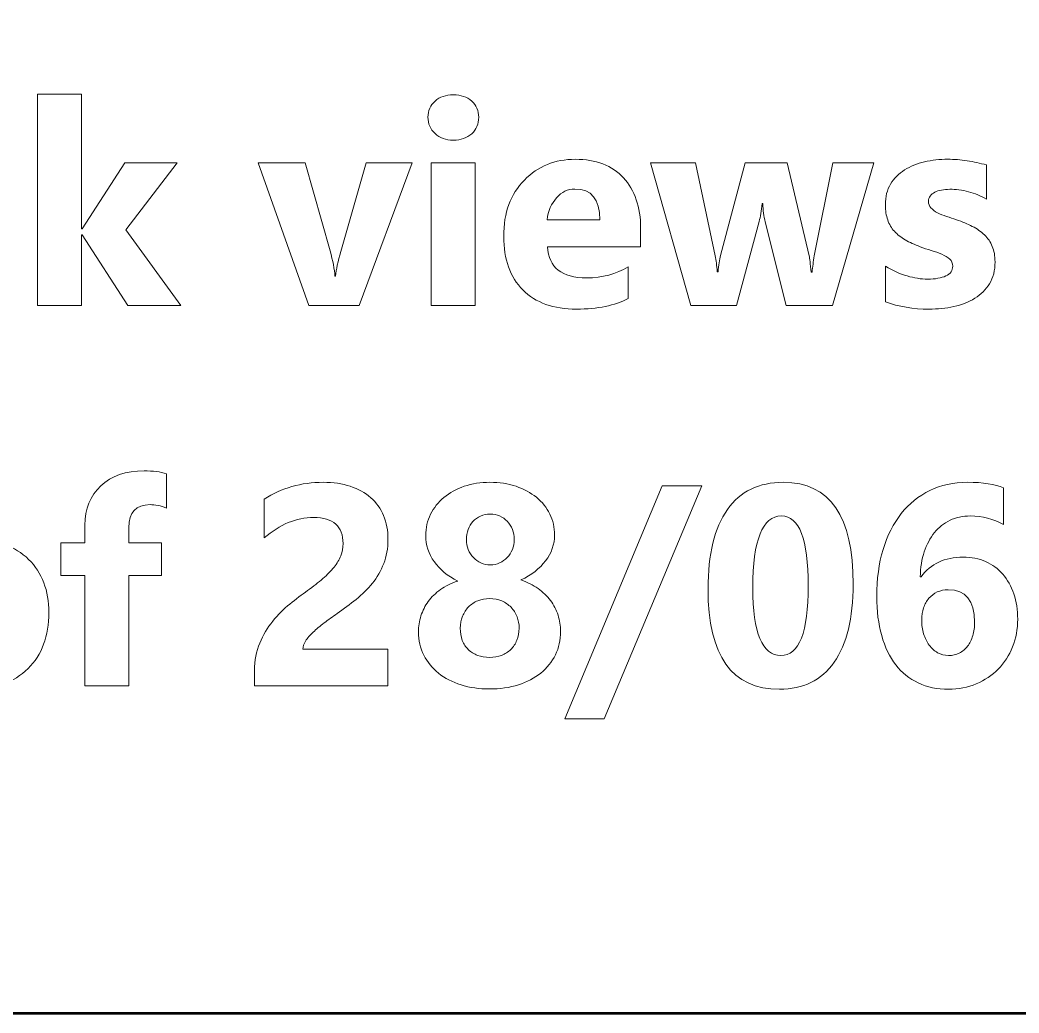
# Model space of a CAD drawing. Header units: centimetres. Extents: x -15 to 18.5, y -14.8 to 14.8.
# Drawn here: x -11.173 to -8.954, y -12.1 to -9.893 of the extents above; entities that cross this region are included whole.
import ezdxf

# ---------------------------------------------------------------- set-up
doc = ezdxf.new("R2010")
doc.units = ezdxf.units.CM
doc.header["$MEASUREMENT"] = 0
doc.layers.add('Layer 1', color=7, linetype='Continuous')

msp = doc.modelspace()

# ---------------------------------------------------------------- linework, layer by layer
at = {"layer": 'Layer 1', "color": 5, "lineweight": 53}
msp.add_open_spline([(-13.5, -4.9), (-13.5, -4.9), (4.5, -4.9), (4.5, -4.9), (4.5, -4.9), (4.5, -4.9), (4.5, -12.1), (4.5, -12.1), (4.5, -12.1), (4.5, -12.1), (-13.5, -12.1), (-13.5, -12.1), (-13.5, -12.1), (-13.5, -12.1), (-13.5, -4.9), (-13.5, -4.9)], degree=3, knots=[0, 0, 0, 0, 0.2, 0.2, 0.2, 0.2, 0.4, 0.4, 0.4, 0.4, 0.6, 0.6, 0.6, 0.6, 1, 1, 1, 1], dxfattribs=at)
at = {"layer": 'Layer 1', "color": 202, "lineweight": 9}
for points, knots in [([(-10.81623, -10.52822), (-10.81623, -10.52822), (-10.93381, -10.52822), (-10.93381, -10.52822), (-10.93381, -10.52822), (-10.93381, -10.52822), (-11.0352, -10.37074), (-11.0352, -10.37074), (-11.0352, -10.37074), (-11.0352, -10.37074), (-11.03647, -10.37074), (-11.03647, -10.37074), (-11.03647, -10.37074), (-11.03647, -10.37074), (-11.03647, -10.52822), (-11.03647, -10.52822), (-11.03647, -10.52822), (-11.03647, -10.52822), (-11.13436, -10.52822), (-11.13436, -10.52822), (-11.13436, -10.52822), (-11.13436, -10.52822), (-11.13436, -10.05821), (-11.13436, -10.05821), (-11.13436, -10.05821), (-11.13436, -10.05821), (-11.03647, -10.05821), (-11.03647, -10.05821), (-11.03647, -10.05821), (-11.03647, -10.05821), (-11.03647, -10.3574), (-11.03647, -10.3574), (-11.03647, -10.3574), (-11.03647, -10.3574), (-11.0352, -10.3574), (-11.0352, -10.3574), (-11.0352, -10.3574), (-11.0352, -10.3574), (-10.94058, -10.21072), (-10.94058, -10.21072), (-10.94058, -10.21072), (-10.94058, -10.21072), (-10.82438, -10.21072), (-10.82438, -10.21072), (-10.82438, -10.21072), (-10.82438, -10.21072), (-10.93815, -10.35984), (-10.93815, -10.35984), (-10.93815, -10.35984), (-10.93815, -10.35984), (-10.81623, -10.52822), (-10.81623, -10.52822)], [0, 0, 0, 0, 0.0714286, 0.0714286, 0.0714286, 0.0714286, 0.1428571, 0.1428571, 0.1428571, 0.1428571, 0.2142857, 0.2142857, 0.2142857, 0.2142857, 0.2857143, 0.2857143, 0.2857143, 0.2857143, 0.3571429, 0.3571429, 0.3571429, 0.3571429, 0.4285714, 0.4285714, 0.4285714, 0.4285714, 0.5, 0.5, 0.5, 0.5, 0.5714286, 0.5714286, 0.5714286, 0.5714286, 0.6428571, 0.6428571, 0.6428571, 0.6428571, 0.7142857, 0.7142857, 0.7142857, 0.7142857, 0.7857143, 0.7857143, 0.7857143, 0.7857143, 0.8571429, 0.8571429, 0.8571429, 0.8571429, 1, 1, 1, 1]), ([(-10.21054, -10.16045), (-10.22705, -10.16045), (-10.2406, -10.15558), (-10.25108, -10.14574), (-10.25108, -10.14574), (-10.26166, -10.1359), (-10.26695, -10.12394), (-10.26695, -10.10965), (-10.26695, -10.10965), (-10.26695, -10.09494), (-10.26166, -10.08298), (-10.25108, -10.07367), (-10.25108, -10.07367), (-10.2406, -10.06435), (-10.22705, -10.0597), (-10.21054, -10.0597), (-10.21054, -10.0597), (-10.19372, -10.0597), (-10.18017, -10.06435), (-10.16969, -10.07367), (-10.16969, -10.07367), (-10.15932, -10.08298), (-10.15403, -10.09494), (-10.15403, -10.10965), (-10.15403, -10.10965), (-10.15403, -10.12447), (-10.15932, -10.13674), (-10.16969, -10.14627), (-10.16969, -10.14627), (-10.18017, -10.15569), (-10.19372, -10.16045), (-10.21054, -10.16045)], [0, 0, 0, 0, 0.1111111, 0.1111111, 0.1111111, 0.1111111, 0.2222222, 0.2222222, 0.2222222, 0.2222222, 0.3333333, 0.3333333, 0.3333333, 0.3333333, 0.4444444, 0.4444444, 0.4444444, 0.4444444, 0.5555556, 0.5555556, 0.5555556, 0.5555556, 0.6666667, 0.6666667, 0.6666667, 0.6666667, 0.7777778, 0.7777778, 0.7777778, 0.7777778, 1, 1, 1, 1]), ([(-10.30198, -10.21072), (-10.30198, -10.21072), (-10.42009, -10.52822), (-10.42009, -10.52822), (-10.42009, -10.52822), (-10.42009, -10.52822), (-10.53175, -10.52822), (-10.53175, -10.52822), (-10.53175, -10.52822), (-10.53175, -10.52822), (-10.64425, -10.21072), (-10.64425, -10.21072), (-10.64425, -10.21072), (-10.64425, -10.21072), (-10.53947, -10.21072), (-10.53947, -10.21072), (-10.53947, -10.21072), (-10.53947, -10.21072), (-10.48434, -10.40641), (-10.48434, -10.40641), (-10.48434, -10.40641), (-10.47809, -10.42852), (-10.47449, -10.44726), (-10.47343, -10.46281), (-10.47343, -10.46281), (-10.47343, -10.46281), (-10.47216, -10.46281), (-10.47216, -10.46281), (-10.47216, -10.46281), (-10.47079, -10.4481), (-10.46687, -10.4299), (-10.46073, -10.4082), (-10.46073, -10.4082), (-10.46073, -10.4082), (-10.40433, -10.21072), (-10.40433, -10.21072), (-10.40433, -10.21072), (-10.40433, -10.21072), (-10.30198, -10.21072), (-10.30198, -10.21072)], [0, 0, 0, 0, 0.0909091, 0.0909091, 0.0909091, 0.0909091, 0.1818182, 0.1818182, 0.1818182, 0.1818182, 0.2727273, 0.2727273, 0.2727273, 0.2727273, 0.3636364, 0.3636364, 0.3636364, 0.3636364, 0.4545455, 0.4545455, 0.4545455, 0.4545455, 0.5454545, 0.5454545, 0.5454545, 0.5454545, 0.6363636, 0.6363636, 0.6363636, 0.6363636, 0.7272727, 0.7272727, 0.7272727, 0.7272727, 0.8181818, 0.8181818, 0.8181818, 0.8181818, 1, 1, 1, 1]), ([(-10.16218, -10.52822), (-10.16218, -10.52822), (-10.26007, -10.52822), (-10.26007, -10.52822), (-10.26007, -10.52822), (-10.26007, -10.52822), (-10.26007, -10.21072), (-10.26007, -10.21072), (-10.26007, -10.21072), (-10.26007, -10.21072), (-10.16218, -10.21072), (-10.16218, -10.21072), (-10.16218, -10.21072), (-10.16218, -10.21072), (-10.16218, -10.52822), (-10.16218, -10.52822)], [0, 0, 0, 0, 0.2, 0.2, 0.2, 0.2, 0.4, 0.4, 0.4, 0.4, 0.6, 0.6, 0.6, 0.6, 1, 1, 1, 1]), ([(-9.7944, -10.39741), (-9.7944, -10.39741), (-10.00152, -10.39741), (-10.00152, -10.39741), (-10.00152, -10.39741), (-9.99824, -10.44345), (-9.96913, -10.46652), (-9.91442, -10.46652), (-9.91442, -10.46652), (-9.87949, -10.46652), (-9.8488, -10.45826), (-9.82234, -10.44175), (-9.82234, -10.44175), (-9.82234, -10.44175), (-9.82234, -10.51245), (-9.82234, -10.51245), (-9.82234, -10.51245), (-9.85166, -10.52811), (-9.88976, -10.53595), (-9.93675, -10.53595), (-9.93675, -10.53595), (-9.98797, -10.53595), (-10.02777, -10.52176), (-10.05613, -10.49329), (-10.05613, -10.49329), (-10.08439, -10.46493), (-10.09857, -10.42524), (-10.09857, -10.37444), (-10.09857, -10.37444), (-10.09857, -10.32174), (-10.08333, -10.27993), (-10.05264, -10.24914), (-10.05264, -10.24914), (-10.02205, -10.21834), (-9.98448, -10.20299), (-9.93982, -10.20299), (-9.93982, -10.20299), (-9.89357, -10.20299), (-9.85769, -10.21675), (-9.8324, -10.24416), (-9.8324, -10.24416), (-9.8071, -10.27168), (-9.7944, -10.30904), (-9.7944, -10.35613), (-9.7944, -10.35613), (-9.7944, -10.35613), (-9.7944, -10.39741), (-9.7944, -10.39741)], [0, 0, 0, 0, 0.0769231, 0.0769231, 0.0769231, 0.0769231, 0.1538462, 0.1538462, 0.1538462, 0.1538462, 0.2307692, 0.2307692, 0.2307692, 0.2307692, 0.3076923, 0.3076923, 0.3076923, 0.3076923, 0.3846154, 0.3846154, 0.3846154, 0.3846154, 0.4615385, 0.4615385, 0.4615385, 0.4615385, 0.5384615, 0.5384615, 0.5384615, 0.5384615, 0.6153846, 0.6153846, 0.6153846, 0.6153846, 0.6923077, 0.6923077, 0.6923077, 0.6923077, 0.7692308, 0.7692308, 0.7692308, 0.7692308, 0.8461538, 0.8461538, 0.8461538, 0.8461538, 1, 1, 1, 1]), ([(-9.27634, -10.21072), (-9.27634, -10.21072), (-9.36778, -10.52822), (-9.36778, -10.52822), (-9.36778, -10.52822), (-9.36778, -10.52822), (-9.47076, -10.52822), (-9.47076, -10.52822), (-9.47076, -10.52822), (-9.47076, -10.52822), (-9.51754, -10.34216), (-9.51754, -10.34216), (-9.51754, -10.34216), (-9.52061, -10.32978), (-9.52241, -10.31624), (-9.52283, -10.30152), (-9.52283, -10.30152), (-9.52283, -10.30152), (-9.52463, -10.30152), (-9.52463, -10.30152), (-9.52463, -10.30152), (-9.52611, -10.31772), (-9.52812, -10.33084), (-9.53087, -10.34089), (-9.53087, -10.34089), (-9.53087, -10.34089), (-9.58114, -10.52822), (-9.58114, -10.52822), (-9.58114, -10.52822), (-9.58114, -10.52822), (-9.68274, -10.52822), (-9.68274, -10.52822), (-9.68274, -10.52822), (-9.68274, -10.52822), (-9.77239, -10.21072), (-9.77239, -10.21072), (-9.77239, -10.21072), (-9.77239, -10.21072), (-9.67258, -10.21072), (-9.67258, -10.21072), (-9.67258, -10.21072), (-9.67258, -10.21072), (-9.62888, -10.41784), (-9.62888, -10.41784), (-9.62888, -10.41784), (-9.62676, -10.42757), (-9.62517, -10.43932), (-9.62422, -10.45318), (-9.62422, -10.45318), (-9.62422, -10.45318), (-9.62231, -10.45318), (-9.62231, -10.45318), (-9.62231, -10.45318), (-9.62126, -10.43868), (-9.61946, -10.42651), (-9.6167, -10.41657), (-9.6167, -10.41657), (-9.6167, -10.41657), (-9.5622, -10.21072), (-9.5622, -10.21072), (-9.5622, -10.21072), (-9.5622, -10.21072), (-9.46886, -10.21072), (-9.46886, -10.21072), (-9.46886, -10.21072), (-9.46886, -10.21072), (-9.41985, -10.41784), (-9.41985, -10.41784), (-9.41985, -10.41784), (-9.41858, -10.42302), (-9.41721, -10.43498), (-9.41552, -10.45382), (-9.41552, -10.45382), (-9.41552, -10.45382), (-9.41329, -10.45382), (-9.41329, -10.45382), (-9.41329, -10.45382), (-9.41234, -10.44186), (-9.41065, -10.42979), (-9.40842, -10.41784), (-9.40842, -10.41784), (-9.40842, -10.41784), (-9.36715, -10.21072), (-9.36715, -10.21072), (-9.36715, -10.21072), (-9.36715, -10.21072), (-9.27634, -10.21072), (-9.27634, -10.21072)], [0, 0, 0, 0, 0.0434783, 0.0434783, 0.0434783, 0.0434783, 0.0869565, 0.0869565, 0.0869565, 0.0869565, 0.1304348, 0.1304348, 0.1304348, 0.1304348, 0.173913, 0.173913, 0.173913, 0.173913, 0.2173913, 0.2173913, 0.2173913, 0.2173913, 0.2608696, 0.2608696, 0.2608696, 0.2608696, 0.3043478, 0.3043478, 0.3043478, 0.3043478, 0.3478261, 0.3478261, 0.3478261, 0.3478261, 0.3913043, 0.3913043, 0.3913043, 0.3913043, 0.4347826, 0.4347826, 0.4347826, 0.4347826, 0.4782609, 0.4782609, 0.4782609, 0.4782609, 0.5217391, 0.5217391, 0.5217391, 0.5217391, 0.5652174, 0.5652174, 0.5652174, 0.5652174, 0.6086957, 0.6086957, 0.6086957, 0.6086957, 0.6521739, 0.6521739, 0.6521739, 0.6521739, 0.6956522, 0.6956522, 0.6956522, 0.6956522, 0.7391304, 0.7391304, 0.7391304, 0.7391304, 0.7826087, 0.7826087, 0.7826087, 0.7826087, 0.826087, 0.826087, 0.826087, 0.826087, 0.8695652, 0.8695652, 0.8695652, 0.8695652, 0.9130435, 0.9130435, 0.9130435, 0.9130435, 1, 1, 1, 1]), ([(-9.25062, -10.51986), (-9.25062, -10.51986), (-9.25062, -10.44048), (-9.25062, -10.44048), (-9.25062, -10.44048), (-9.23443, -10.45022), (-9.21834, -10.45742), (-9.20236, -10.46218), (-9.20236, -10.46218), (-9.18638, -10.46694), (-9.17125, -10.46927), (-9.15696, -10.46927), (-9.15696, -10.46927), (-9.1396, -10.46927), (-9.12585, -10.46694), (-9.1159, -10.46218), (-9.1159, -10.46218), (-9.10584, -10.45742), (-9.10087, -10.45022), (-9.10087, -10.44048), (-9.10087, -10.44048), (-9.10087, -10.43424), (-9.10309, -10.42905), (-9.10764, -10.42493), (-9.10764, -10.42493), (-9.11219, -10.4208), (-9.11801, -10.4172), (-9.12521, -10.41413), (-9.12521, -10.41413), (-9.1323, -10.41106), (-9.14013, -10.4082), (-9.1486, -10.40577), (-9.1486, -10.40577), (-9.15707, -10.40323), (-9.16522, -10.40048), (-9.17305, -10.39741), (-9.17305, -10.39741), (-9.18564, -10.39265), (-9.19675, -10.38746), (-9.20639, -10.38206), (-9.20639, -10.38206), (-9.21602, -10.37656), (-9.22406, -10.37021), (-9.23062, -10.36291), (-9.23062, -10.36291), (-9.23708, -10.35571), (-9.24205, -10.34735), (-9.24544, -10.33783), (-9.24544, -10.33783), (-9.24882, -10.3283), (-9.25062, -10.31708), (-9.25062, -10.30406), (-9.25062, -10.30406), (-9.25062, -10.28628), (-9.24671, -10.27094), (-9.23898, -10.25813), (-9.23898, -10.25813), (-9.23126, -10.24533), (-9.22088, -10.23485), (-9.20797, -10.2267), (-9.20797, -10.2267), (-9.19506, -10.21855), (-9.18024, -10.21252), (-9.16363, -10.20871), (-9.16363, -10.20871), (-9.14701, -10.2049), (-9.12966, -10.20299), (-9.11166, -10.20299), (-9.11166, -10.20299), (-9.09759, -10.20299), (-9.08341, -10.20405), (-9.06891, -10.20627), (-9.06891, -10.20627), (-9.05441, -10.20839), (-9.04012, -10.21157), (-9.02605, -10.21569), (-9.02605, -10.21569), (-9.02605, -10.21569), (-9.02605, -10.29136), (-9.02605, -10.29136), (-9.02605, -10.29136), (-9.03853, -10.28406), (-9.05176, -10.27866), (-9.06594, -10.27507), (-9.06594, -10.27507), (-9.08013, -10.27147), (-9.09399, -10.26967), (-9.10764, -10.26967), (-9.10764, -10.26967), (-9.1141, -10.26967), (-9.12013, -10.2702), (-9.12574, -10.27136), (-9.12574, -10.27136), (-9.13146, -10.27242), (-9.13654, -10.27411), (-9.14087, -10.27634), (-9.14087, -10.27634), (-9.14521, -10.27845), (-9.1486, -10.2812), (-9.15103, -10.2847), (-9.15103, -10.2847), (-9.15357, -10.28808), (-9.15474, -10.292), (-9.15474, -10.29634), (-9.15474, -10.29634), (-9.15474, -10.30205), (-9.15294, -10.30703), (-9.14924, -10.31116), (-9.14924, -10.31116), (-9.14543, -10.31528), (-9.14066, -10.31888), (-9.13463, -10.32184), (-9.13463, -10.32184), (-9.1286, -10.32491), (-9.12193, -10.32756), (-9.11463, -10.32989), (-9.11463, -10.32989), (-9.10733, -10.33232), (-9.10002, -10.33476), (-9.09272, -10.33719), (-9.09272, -10.33719), (-9.0797, -10.34174), (-9.06796, -10.34672), (-9.05737, -10.35211), (-9.05737, -10.35211), (-9.04689, -10.35751), (-9.03779, -10.36375), (-9.03028, -10.37106), (-9.03028, -10.37106), (-9.02276, -10.37825), (-9.01694, -10.38672), (-9.01292, -10.39646), (-9.01292, -10.39646), (-9.0089, -10.40619), (-9.00689, -10.41773), (-9.00689, -10.43117), (-9.00689, -10.43117), (-9.00689, -10.45001), (-9.01091, -10.4661), (-9.01917, -10.47943), (-9.01917, -10.47943), (-9.02732, -10.49277), (-9.03811, -10.50356), (-9.05166, -10.51192), (-9.05166, -10.51192), (-9.0652, -10.52028), (-9.08087, -10.52642), (-9.09854, -10.53023), (-9.09854, -10.53023), (-9.11622, -10.53404), (-9.13452, -10.53595), (-9.15357, -10.53595), (-9.15357, -10.53595), (-9.1885, -10.53595), (-9.22078, -10.53055), (-9.25062, -10.51986)], [0, 0, 0, 0, 0.025, 0.025, 0.025, 0.025, 0.05, 0.05, 0.05, 0.05, 0.075, 0.075, 0.075, 0.075, 0.1, 0.1, 0.1, 0.1, 0.125, 0.125, 0.125, 0.125, 0.15, 0.15, 0.15, 0.15, 0.175, 0.175, 0.175, 0.175, 0.2, 0.2, 0.2, 0.2, 0.225, 0.225, 0.225, 0.225, 0.25, 0.25, 0.25, 0.25, 0.275, 0.275, 0.275, 0.275, 0.3, 0.3, 0.3, 0.3, 0.325, 0.325, 0.325, 0.325, 0.35, 0.35, 0.35, 0.35, 0.375, 0.375, 0.375, 0.375, 0.4, 0.4, 0.4, 0.4, 0.425, 0.425, 0.425, 0.425, 0.45, 0.45, 0.45, 0.45, 0.475, 0.475, 0.475, 0.475, 0.5, 0.5, 0.5, 0.5, 0.525, 0.525, 0.525, 0.525, 0.55, 0.55, 0.55, 0.55, 0.575, 0.575, 0.575, 0.575, 0.6, 0.6, 0.6, 0.6, 0.625, 0.625, 0.625, 0.625, 0.65, 0.65, 0.65, 0.65, 0.675, 0.675, 0.675, 0.675, 0.7, 0.7, 0.7, 0.7, 0.725, 0.725, 0.725, 0.725, 0.75, 0.75, 0.75, 0.75, 0.775, 0.775, 0.775, 0.775, 0.8, 0.8, 0.8, 0.8, 0.825, 0.825, 0.825, 0.825, 0.85, 0.85, 0.85, 0.85, 0.875, 0.875, 0.875, 0.875, 0.9, 0.9, 0.9, 0.9, 0.925, 0.925, 0.925, 0.925, 0.95, 0.95, 0.95, 0.95, 1, 1, 1, 1]), ([(-9.88521, -10.33719), (-9.88521, -10.29179), (-9.90362, -10.26903), (-9.94045, -10.26903), (-9.94045, -10.26903), (-9.95612, -10.26903), (-9.96977, -10.27549), (-9.9812, -10.28851), (-9.9812, -10.28851), (-9.99274, -10.30152), (-9.99961, -10.31782), (-10.00215, -10.33719), (-10.00215, -10.33719), (-10.00215, -10.33719), (-9.88521, -10.33719), (-9.88521, -10.33719)], [0, 0, 0, 0, 0.2, 0.2, 0.2, 0.2, 0.4, 0.4, 0.4, 0.4, 0.6, 0.6, 0.6, 0.6, 1, 1, 1, 1]), ([(-10.84808, -10.97791), (-10.86067, -10.97294), (-10.87284, -10.9704), (-10.88438, -10.9704), (-10.88438, -10.9704), (-10.91581, -10.9704), (-10.93148, -10.98743), (-10.93148, -11.02162), (-10.93148, -11.02162), (-10.93148, -11.02162), (-10.93148, -11.05538), (-10.93148, -11.05538), (-10.93148, -11.05538), (-10.93148, -11.05538), (-10.85898, -11.05538), (-10.85898, -11.05538), (-10.85898, -11.05538), (-10.85898, -11.05538), (-10.85898, -11.12766), (-10.85898, -11.12766), (-10.85898, -11.12766), (-10.85898, -11.12766), (-10.93148, -11.12766), (-10.93148, -11.12766), (-10.93148, -11.12766), (-10.93148, -11.12766), (-10.93148, -11.37288), (-10.93148, -11.37288), (-10.93148, -11.37288), (-10.93148, -11.37288), (-11.02916, -11.37288), (-11.02916, -11.37288), (-11.02916, -11.37288), (-11.02916, -11.37288), (-11.02916, -11.12766), (-11.02916, -11.12766), (-11.02916, -11.12766), (-11.02916, -11.12766), (-11.0825, -11.12766), (-11.0825, -11.12766), (-11.0825, -11.12766), (-11.0825, -11.12766), (-11.0825, -11.05538), (-11.0825, -11.05538), (-11.0825, -11.05538), (-11.0825, -11.05538), (-11.02916, -11.05538), (-11.02916, -11.05538), (-11.02916, -11.05538), (-11.02916, -11.05538), (-11.02916, -11.01601), (-11.02916, -11.01601), (-11.02916, -11.01601), (-11.02916, -10.97981), (-11.01741, -10.95071), (-10.99381, -10.92859), (-10.99381, -10.92859), (-10.97032, -10.90647), (-10.93825, -10.89536), (-10.89771, -10.89536), (-10.89771, -10.89536), (-10.87792, -10.89536), (-10.86131, -10.89748), (-10.84808, -10.9016), (-10.84808, -10.9016), (-10.84808, -10.9016), (-10.84808, -10.97791), (-10.84808, -10.97791)], [0, 0, 0, 0, 0.0555556, 0.0555556, 0.0555556, 0.0555556, 0.1111111, 0.1111111, 0.1111111, 0.1111111, 0.1666667, 0.1666667, 0.1666667, 0.1666667, 0.2222222, 0.2222222, 0.2222222, 0.2222222, 0.2777778, 0.2777778, 0.2777778, 0.2777778, 0.3333333, 0.3333333, 0.3333333, 0.3333333, 0.3888889, 0.3888889, 0.3888889, 0.3888889, 0.4444444, 0.4444444, 0.4444444, 0.4444444, 0.5, 0.5, 0.5, 0.5, 0.5555556, 0.5555556, 0.5555556, 0.5555556, 0.6111111, 0.6111111, 0.6111111, 0.6111111, 0.6666667, 0.6666667, 0.6666667, 0.6666667, 0.7222222, 0.7222222, 0.7222222, 0.7222222, 0.7777778, 0.7777778, 0.7777778, 0.7777778, 0.8333333, 0.8333333, 0.8333333, 0.8333333, 0.8888889, 0.8888889, 0.8888889, 0.8888889, 1, 1, 1, 1]), ([(-10.54487, -11.2916), (-10.54487, -11.2916), (-10.35638, -11.2916), (-10.35638, -11.2916), (-10.35638, -11.2916), (-10.35638, -11.2916), (-10.35638, -11.37288), (-10.35638, -11.37288), (-10.35638, -11.37288), (-10.35638, -11.37288), (-10.65218, -11.37288), (-10.65218, -11.37288), (-10.65218, -11.37288), (-10.65218, -11.37288), (-10.65218, -11.33944), (-10.65218, -11.33944), (-10.65218, -11.33944), (-10.65218, -11.31668), (-10.64837, -11.29626), (-10.64065, -11.27816), (-10.64065, -11.27816), (-10.63303, -11.26006), (-10.6234, -11.24387), (-10.61186, -11.22948), (-10.61186, -11.22948), (-10.60032, -11.21508), (-10.58762, -11.20238), (-10.57387, -11.19138), (-10.57387, -11.19138), (-10.56011, -11.18026), (-10.54709, -11.17031), (-10.5346, -11.16142), (-10.5346, -11.16142), (-10.52158, -11.15211), (-10.51026, -11.14322), (-10.50042, -11.13475), (-10.50042, -11.13475), (-10.49057, -11.12629), (-10.48232, -11.11782), (-10.47555, -11.10946), (-10.47555, -11.10946), (-10.46888, -11.1011), (-10.4639, -11.09263), (-10.46052, -11.08406), (-10.46052, -11.08406), (-10.45724, -11.07549), (-10.45554, -11.06639), (-10.45554, -11.05665), (-10.45554, -11.05665), (-10.45554, -11.0376), (-10.46094, -11.02321), (-10.47174, -11.01347), (-10.47174, -11.01347), (-10.48243, -11.00384), (-10.49894, -10.99897), (-10.52105, -10.99897), (-10.52105, -10.99897), (-10.55926, -10.99897), (-10.59588, -11.0141), (-10.6308, -11.04448), (-10.6308, -11.04448), (-10.6308, -11.04448), (-10.6308, -10.95833), (-10.6308, -10.95833), (-10.6308, -10.95833), (-10.59207, -10.93335), (-10.54847, -10.92076), (-10.49989, -10.92076), (-10.49989, -10.92076), (-10.47735, -10.92076), (-10.45724, -10.92372), (-10.43935, -10.92965), (-10.43935, -10.92965), (-10.42147, -10.93558), (-10.40633, -10.94394), (-10.39384, -10.95494), (-10.39384, -10.95494), (-10.38146, -10.96584), (-10.37204, -10.97918), (-10.36548, -10.99474), (-10.36548, -10.99474), (-10.35902, -11.0104), (-10.35574, -11.02776), (-10.35574, -11.04702), (-10.35574, -11.04702), (-10.35574, -11.06744), (-10.35892, -11.08565), (-10.36516, -11.10152), (-10.36516, -11.10152), (-10.37151, -11.1175), (-10.37987, -11.132), (-10.39035, -11.14502), (-10.39035, -11.14502), (-10.40072, -11.15804), (-10.41279, -11.17), (-10.42644, -11.18079), (-10.42644, -11.18079), (-10.44009, -11.19169), (-10.45427, -11.20217), (-10.46888, -11.21222), (-10.46888, -11.21222), (-10.47883, -11.21932), (-10.48835, -11.2263), (-10.49756, -11.23318), (-10.49756, -11.23318), (-10.50677, -11.24016), (-10.51492, -11.24694), (-10.5219, -11.25371), (-10.5219, -11.25371), (-10.52899, -11.26038), (-10.5346, -11.26694), (-10.53873, -11.2734), (-10.53873, -11.2734), (-10.54286, -11.27975), (-10.54487, -11.28588), (-10.54487, -11.2916)], [0, 0, 0, 0, 0.0333333, 0.0333333, 0.0333333, 0.0333333, 0.0666667, 0.0666667, 0.0666667, 0.0666667, 0.1, 0.1, 0.1, 0.1, 0.1333333, 0.1333333, 0.1333333, 0.1333333, 0.1666667, 0.1666667, 0.1666667, 0.1666667, 0.2, 0.2, 0.2, 0.2, 0.2333333, 0.2333333, 0.2333333, 0.2333333, 0.2666667, 0.2666667, 0.2666667, 0.2666667, 0.3, 0.3, 0.3, 0.3, 0.3333333, 0.3333333, 0.3333333, 0.3333333, 0.3666667, 0.3666667, 0.3666667, 0.3666667, 0.4, 0.4, 0.4, 0.4, 0.4333333, 0.4333333, 0.4333333, 0.4333333, 0.4666667, 0.4666667, 0.4666667, 0.4666667, 0.5, 0.5, 0.5, 0.5, 0.5333333, 0.5333333, 0.5333333, 0.5333333, 0.5666667, 0.5666667, 0.5666667, 0.5666667, 0.6, 0.6, 0.6, 0.6, 0.6333333, 0.6333333, 0.6333333, 0.6333333, 0.6666667, 0.6666667, 0.6666667, 0.6666667, 0.7, 0.7, 0.7, 0.7, 0.7333333, 0.7333333, 0.7333333, 0.7333333, 0.7666667, 0.7666667, 0.7666667, 0.7666667, 0.8, 0.8, 0.8, 0.8, 0.8333333, 0.8333333, 0.8333333, 0.8333333, 0.8666667, 0.8666667, 0.8666667, 0.8666667, 0.9, 0.9, 0.9, 0.9, 0.9333333, 0.9333333, 0.9333333, 0.9333333, 1, 1, 1, 1]), ([(-10.2879, -11.25318), (-10.2879, -11.2408), (-10.28611, -11.22884), (-10.2824, -11.21741), (-10.2824, -11.21741), (-10.2788, -11.20587), (-10.27341, -11.19529), (-10.26621, -11.18545), (-10.26621, -11.18545), (-10.25891, -11.17561), (-10.24991, -11.16682), (-10.23901, -11.1591), (-10.23901, -11.1591), (-10.22821, -11.15137), (-10.21541, -11.14502), (-10.2007, -11.14005), (-10.2007, -11.14005), (-10.22324, -11.12883), (-10.2407, -11.11454), (-10.25309, -11.09708), (-10.25309, -11.09708), (-10.26557, -11.07962), (-10.27171, -11.06025), (-10.27171, -11.03898), (-10.27171, -11.03898), (-10.27171, -11.02204), (-10.26822, -11.00627), (-10.26102, -10.99177), (-10.26102, -10.99177), (-10.25393, -10.97738), (-10.24409, -10.96489), (-10.23139, -10.95431), (-10.23139, -10.95431), (-10.2188, -10.94373), (-10.20377, -10.93558), (-10.1863, -10.92965), (-10.1863, -10.92965), (-10.16884, -10.92372), (-10.14979, -10.92076), (-10.12915, -10.92076), (-10.12915, -10.92076), (-10.10799, -10.92076), (-10.08873, -10.92372), (-10.07116, -10.92965), (-10.07116, -10.92965), (-10.05359, -10.93558), (-10.03846, -10.94373), (-10.02576, -10.9541), (-10.02576, -10.9541), (-10.01295, -10.96457), (-10.00311, -10.97696), (-9.99612, -10.99124), (-9.99612, -10.99124), (-9.98903, -11.00543), (-9.98554, -11.02098), (-9.98554, -11.03771), (-9.98554, -11.03771), (-9.98554, -11.05877), (-9.99221, -11.07792), (-10.00544, -11.09517), (-10.00544, -11.09517), (-10.01866, -11.11253), (-10.03687, -11.12671), (-10.06026, -11.13782), (-10.06026, -11.13782), (-10.04576, -11.1428), (-10.03306, -11.14915), (-10.02216, -11.15687), (-10.02216, -11.15687), (-10.01115, -11.16471), (-10.00194, -11.17349), (-9.99453, -11.18344), (-9.99453, -11.18344), (-9.98713, -11.19339), (-9.98152, -11.20418), (-9.97781, -11.21582), (-9.97781, -11.21582), (-9.97411, -11.22746), (-9.9722, -11.23964), (-9.9722, -11.25223), (-9.9722, -11.25223), (-9.9722, -11.27128), (-9.97601, -11.28864), (-9.98374, -11.30419), (-9.98374, -11.30419), (-9.99136, -11.31975), (-10.00215, -11.33319), (-10.01612, -11.34452), (-10.01612, -11.34452), (-10.03009, -11.35573), (-10.04671, -11.36452), (-10.06597, -11.37076), (-10.06597, -11.37076), (-10.08534, -11.3769), (-10.10672, -11.37997), (-10.13, -11.37997), (-10.13, -11.37997), (-10.15297, -11.37997), (-10.17413, -11.37701), (-10.1934, -11.37087), (-10.1934, -11.37087), (-10.21276, -11.36473), (-10.22938, -11.35616), (-10.24335, -11.34494), (-10.24335, -11.34494), (-10.25732, -11.33383), (-10.26822, -11.32039), (-10.27605, -11.30483), (-10.27605, -11.30483), (-10.28399, -11.28917), (-10.2879, -11.27202), (-10.2879, -11.25318)], [0, 0, 0, 0, 0.0344828, 0.0344828, 0.0344828, 0.0344828, 0.0689655, 0.0689655, 0.0689655, 0.0689655, 0.1034483, 0.1034483, 0.1034483, 0.1034483, 0.137931, 0.137931, 0.137931, 0.137931, 0.1724138, 0.1724138, 0.1724138, 0.1724138, 0.2068966, 0.2068966, 0.2068966, 0.2068966, 0.2413793, 0.2413793, 0.2413793, 0.2413793, 0.2758621, 0.2758621, 0.2758621, 0.2758621, 0.3103448, 0.3103448, 0.3103448, 0.3103448, 0.3448276, 0.3448276, 0.3448276, 0.3448276, 0.3793103, 0.3793103, 0.3793103, 0.3793103, 0.4137931, 0.4137931, 0.4137931, 0.4137931, 0.4482759, 0.4482759, 0.4482759, 0.4482759, 0.4827586, 0.4827586, 0.4827586, 0.4827586, 0.5172414, 0.5172414, 0.5172414, 0.5172414, 0.5517241, 0.5517241, 0.5517241, 0.5517241, 0.5862069, 0.5862069, 0.5862069, 0.5862069, 0.6206897, 0.6206897, 0.6206897, 0.6206897, 0.6551724, 0.6551724, 0.6551724, 0.6551724, 0.6896552, 0.6896552, 0.6896552, 0.6896552, 0.7241379, 0.7241379, 0.7241379, 0.7241379, 0.7586207, 0.7586207, 0.7586207, 0.7586207, 0.7931034, 0.7931034, 0.7931034, 0.7931034, 0.8275862, 0.8275862, 0.8275862, 0.8275862, 0.862069, 0.862069, 0.862069, 0.862069, 0.8965517, 0.8965517, 0.8965517, 0.8965517, 0.9310345, 0.9310345, 0.9310345, 0.9310345, 1, 1, 1, 1]), ([(-9.48579, -11.38061), (-9.59162, -11.38061), (-9.64454, -11.30631), (-9.64454, -11.15772), (-9.64454, -11.15772), (-9.64454, -11.08057), (-9.63025, -11.02183), (-9.60157, -10.9814), (-9.60157, -10.9814), (-9.573, -10.94097), (-9.53141, -10.92076), (-9.47711, -10.92076), (-9.47711, -10.92076), (-9.37371, -10.92076), (-9.32207, -10.99632), (-9.32207, -11.14745), (-9.32207, -11.14745), (-9.32207, -11.2227), (-9.33614, -11.28038), (-9.3644, -11.32049), (-9.3644, -11.32049), (-9.39255, -11.3606), (-9.43309, -11.38061), (-9.48579, -11.38061)], [0, 0, 0, 0, 0.1428571, 0.1428571, 0.1428571, 0.1428571, 0.2857143, 0.2857143, 0.2857143, 0.2857143, 0.4285714, 0.4285714, 0.4285714, 0.4285714, 0.5714286, 0.5714286, 0.5714286, 0.5714286, 0.7142857, 0.7142857, 0.7142857, 0.7142857, 1, 1, 1, 1]), ([(-8.95652, -11.22503), (-8.95652, -11.24694), (-8.96033, -11.26736), (-8.96795, -11.28641), (-8.96795, -11.28641), (-8.97568, -11.30536), (-8.98626, -11.32187), (-8.99991, -11.33584), (-8.99991, -11.33584), (-9.01356, -11.34981), (-9.02976, -11.36071), (-9.04859, -11.36865), (-9.04859, -11.36865), (-9.06743, -11.37669), (-9.08796, -11.38061), (-9.1103, -11.38061), (-9.1103, -11.38061), (-9.13527, -11.38061), (-9.15771, -11.37595), (-9.17739, -11.36664), (-9.17739, -11.36664), (-9.19718, -11.35743), (-9.21391, -11.34388), (-9.22756, -11.32621), (-9.22756, -11.32621), (-9.24111, -11.30853), (-9.25158, -11.28684), (-9.25878, -11.26123), (-9.25878, -11.26123), (-9.26608, -11.23561), (-9.26968, -11.20662), (-9.26968, -11.17412), (-9.26968, -11.17412), (-9.26968, -11.13592), (-9.26502, -11.10121), (-9.2556, -11.07009), (-9.2556, -11.07009), (-9.24619, -11.03898), (-9.23274, -11.01241), (-9.21528, -10.99029), (-9.21528, -10.99029), (-9.19782, -10.96817), (-9.17665, -10.95103), (-9.15189, -10.93896), (-9.15189, -10.93896), (-9.12702, -10.9269), (-9.09918, -10.92076), (-9.06817, -10.92076), (-9.06817, -10.92076), (-9.03378, -10.92076), (-9.00721, -10.92489), (-8.98816, -10.93293), (-8.98816, -10.93293), (-8.98816, -10.93293), (-8.98816, -11.01474), (-8.98816, -11.01474), (-8.98816, -11.01474), (-9.01071, -11.00193), (-9.03526, -10.99558), (-9.06193, -10.99558), (-9.06193, -10.99558), (-9.07844, -10.99558), (-9.09347, -10.99876), (-9.10691, -11.00511), (-9.10691, -11.00511), (-9.12035, -11.01156), (-9.13189, -11.02067), (-9.14152, -11.03241), (-9.14152, -11.03241), (-9.15104, -11.04427), (-9.15866, -11.05845), (-9.16406, -11.07506), (-9.16406, -11.07506), (-9.16956, -11.09168), (-9.17253, -11.11031), (-9.17295, -11.13073), (-9.17295, -11.13073), (-9.17295, -11.13073), (-9.17104, -11.13073), (-9.17104, -11.13073), (-9.17104, -11.13073), (-9.14998, -11.10152), (-9.11887, -11.08702), (-9.0778, -11.08702), (-9.0778, -11.08702), (-9.05939, -11.08702), (-9.04267, -11.0903), (-9.02785, -11.09697), (-9.02785, -11.09697), (-9.01293, -11.10353), (-9.00023, -11.11285), (-8.98965, -11.12502), (-8.98965, -11.12502), (-8.97917, -11.13708), (-8.97102, -11.15158), (-8.9652, -11.16852), (-8.9652, -11.16852), (-8.95938, -11.18555), (-8.95652, -11.20429), (-8.95652, -11.22503)], [0, 0, 0, 0, 0.0384615, 0.0384615, 0.0384615, 0.0384615, 0.0769231, 0.0769231, 0.0769231, 0.0769231, 0.1153846, 0.1153846, 0.1153846, 0.1153846, 0.1538462, 0.1538462, 0.1538462, 0.1538462, 0.1923077, 0.1923077, 0.1923077, 0.1923077, 0.2307692, 0.2307692, 0.2307692, 0.2307692, 0.2692308, 0.2692308, 0.2692308, 0.2692308, 0.3076923, 0.3076923, 0.3076923, 0.3076923, 0.3461538, 0.3461538, 0.3461538, 0.3461538, 0.3846154, 0.3846154, 0.3846154, 0.3846154, 0.4230769, 0.4230769, 0.4230769, 0.4230769, 0.4615385, 0.4615385, 0.4615385, 0.4615385, 0.5, 0.5, 0.5, 0.5, 0.5384615, 0.5384615, 0.5384615, 0.5384615, 0.5769231, 0.5769231, 0.5769231, 0.5769231, 0.6153846, 0.6153846, 0.6153846, 0.6153846, 0.6538462, 0.6538462, 0.6538462, 0.6538462, 0.6923077, 0.6923077, 0.6923077, 0.6923077, 0.7307692, 0.7307692, 0.7307692, 0.7307692, 0.7692308, 0.7692308, 0.7692308, 0.7692308, 0.8076923, 0.8076923, 0.8076923, 0.8076923, 0.8461538, 0.8461538, 0.8461538, 0.8461538, 0.8846154, 0.8846154, 0.8846154, 0.8846154, 0.9230769, 0.9230769, 0.9230769, 0.9230769, 1, 1, 1, 1]), ([(-9.65851, -10.92827), (-9.65851, -10.92827), (-9.87516, -11.44665), (-9.87516, -11.44665), (-9.87516, -11.44665), (-9.87516, -11.44665), (-9.96268, -11.44665), (-9.96268, -11.44665), (-9.96268, -11.44665), (-9.96268, -11.44665), (-9.74678, -10.92827), (-9.74678, -10.92827), (-9.74678, -10.92827), (-9.74678, -10.92827), (-9.65851, -10.92827), (-9.65851, -10.92827)], [0, 0, 0, 0, 0.2, 0.2, 0.2, 0.2, 0.4, 0.4, 0.4, 0.4, 0.6, 0.6, 0.6, 0.6, 1, 1, 1, 1]), ([(-10.18154, -11.04797), (-10.18154, -11.0558), (-10.18017, -11.06321), (-10.17731, -11.07009), (-10.17731, -11.07009), (-10.17456, -11.07708), (-10.17075, -11.083), (-10.16598, -11.08808), (-10.16598, -11.08808), (-10.16122, -11.09316), (-10.15561, -11.09708), (-10.14916, -11.10004), (-10.14916, -11.10004), (-10.1426, -11.1029), (-10.13572, -11.10438), (-10.12852, -11.10438), (-10.12852, -11.10438), (-10.12101, -11.10438), (-10.11413, -11.1029), (-10.10767, -11.10004), (-10.10767, -11.10004), (-10.10132, -11.09708), (-10.09571, -11.09306), (-10.09084, -11.08798), (-10.09084, -11.08798), (-10.08597, -11.08279), (-10.08216, -11.07676), (-10.07931, -11.06998), (-10.07931, -11.06998), (-10.07656, -11.06311), (-10.07518, -11.0558), (-10.07518, -11.04797), (-10.07518, -11.04797), (-10.07518, -11.03982), (-10.07656, -11.03241), (-10.0792, -11.02543), (-10.0792, -11.02543), (-10.08185, -11.01855), (-10.08566, -11.01252), (-10.09053, -11.00744), (-10.09053, -11.00744), (-10.09539, -11.00236), (-10.101, -10.99844), (-10.10756, -10.99558), (-10.10756, -10.99558), (-10.11402, -10.99262), (-10.12101, -10.99124), (-10.12852, -10.99124), (-10.12852, -10.99124), (-10.13635, -10.99124), (-10.14355, -10.99273), (-10.15, -10.99569), (-10.15, -10.99569), (-10.15657, -10.99865), (-10.16217, -11.00267), (-10.16683, -11.00775), (-10.16683, -11.00775), (-10.17149, -11.01283), (-10.17509, -11.01887), (-10.17763, -11.02575), (-10.17763, -11.02575), (-10.18027, -11.03273), (-10.18154, -11.04003), (-10.18154, -11.04797)], [0, 0, 0, 0, 0.0588235, 0.0588235, 0.0588235, 0.0588235, 0.1176471, 0.1176471, 0.1176471, 0.1176471, 0.1764706, 0.1764706, 0.1764706, 0.1764706, 0.2352941, 0.2352941, 0.2352941, 0.2352941, 0.2941176, 0.2941176, 0.2941176, 0.2941176, 0.3529412, 0.3529412, 0.3529412, 0.3529412, 0.4117647, 0.4117647, 0.4117647, 0.4117647, 0.4705882, 0.4705882, 0.4705882, 0.4705882, 0.5294118, 0.5294118, 0.5294118, 0.5294118, 0.5882353, 0.5882353, 0.5882353, 0.5882353, 0.6470588, 0.6470588, 0.6470588, 0.6470588, 0.7058824, 0.7058824, 0.7058824, 0.7058824, 0.7647059, 0.7647059, 0.7647059, 0.7647059, 0.8235294, 0.8235294, 0.8235294, 0.8235294, 0.8823529, 0.8823529, 0.8823529, 0.8823529, 1, 1, 1, 1]), ([(-9.48145, -10.99558), (-9.52379, -10.99558), (-9.54495, -11.04871), (-9.54495, -11.15518), (-9.54495, -11.15518), (-9.54495, -11.25551), (-9.52421, -11.30557), (-9.48272, -11.30557), (-9.48272, -11.30557), (-9.44219, -11.30557), (-9.42187, -11.25392), (-9.42187, -11.15052), (-9.42187, -11.15052), (-9.42187, -11.04723), (-9.44176, -10.99558), (-9.48145, -10.99558)], [0, 0, 0, 0, 0.2, 0.2, 0.2, 0.2, 0.4, 0.4, 0.4, 0.4, 0.6, 0.6, 0.6, 0.6, 1, 1, 1, 1]), ([(-11.28253, -11.38061), (-11.33545, -11.38061), (-11.37704, -11.36579), (-11.40731, -11.33616), (-11.40731, -11.33616), (-11.43757, -11.30652), (-11.45271, -11.2662), (-11.45271, -11.2154), (-11.45271, -11.2154), (-11.45271, -11.16291), (-11.43705, -11.12174), (-11.40561, -11.0921), (-11.40561, -11.0921), (-11.37418, -11.06247), (-11.33164, -11.04765), (-11.27819, -11.04765), (-11.27819, -11.04765), (-11.22548, -11.04765), (-11.1841, -11.06247), (-11.15415, -11.0921), (-11.15415, -11.0921), (-11.1242, -11.12174), (-11.10917, -11.161), (-11.10917, -11.20979), (-11.10917, -11.20979), (-11.10917, -11.2625), (-11.12463, -11.30419), (-11.15553, -11.33478), (-11.15553, -11.33478), (-11.18643, -11.36537), (-11.22877, -11.38061), (-11.28253, -11.38061)], [0, 0, 0, 0, 0.1111111, 0.1111111, 0.1111111, 0.1111111, 0.2222222, 0.2222222, 0.2222222, 0.2222222, 0.3333333, 0.3333333, 0.3333333, 0.3333333, 0.4444444, 0.4444444, 0.4444444, 0.4444444, 0.5555556, 0.5555556, 0.5555556, 0.5555556, 0.6666667, 0.6666667, 0.6666667, 0.6666667, 0.7777778, 0.7777778, 0.7777778, 0.7777778, 1, 1, 1, 1]), ([(-9.0523, -11.23117), (-9.0523, -11.18344), (-9.07188, -11.15952), (-9.11093, -11.15952), (-9.11093, -11.15952), (-9.11982, -11.15952), (-9.12786, -11.16121), (-9.13517, -11.16449), (-9.13517, -11.16449), (-9.14236, -11.16777), (-9.1485, -11.17243), (-9.15369, -11.17846), (-9.15369, -11.17846), (-9.15887, -11.1845), (-9.16289, -11.19159), (-9.16565, -11.19974), (-9.16565, -11.19974), (-9.1684, -11.20789), (-9.16988, -11.21688), (-9.16988, -11.22683), (-9.16988, -11.22683), (-9.16988, -11.23784), (-9.1684, -11.248), (-9.16554, -11.25752), (-9.16554, -11.25752), (-9.16258, -11.26705), (-9.15856, -11.27541), (-9.15326, -11.2825), (-9.15326, -11.2825), (-9.14797, -11.28959), (-9.14173, -11.2953), (-9.13453, -11.29943), (-9.13453, -11.29943), (-9.12723, -11.30356), (-9.11919, -11.30557), (-9.1103, -11.30557), (-9.1103, -11.30557), (-9.10141, -11.30557), (-9.09347, -11.30377), (-9.08627, -11.30017), (-9.08627, -11.30017), (-9.07918, -11.29657), (-9.07304, -11.29149), (-9.06796, -11.28493), (-9.06796, -11.28493), (-9.06288, -11.27848), (-9.05907, -11.27064), (-9.05632, -11.26144), (-9.05632, -11.26144), (-9.05367, -11.25223), (-9.0523, -11.24218), (-9.0523, -11.23117)], [0, 0, 0, 0, 0.0714286, 0.0714286, 0.0714286, 0.0714286, 0.1428571, 0.1428571, 0.1428571, 0.1428571, 0.2142857, 0.2142857, 0.2142857, 0.2142857, 0.2857143, 0.2857143, 0.2857143, 0.2857143, 0.3571429, 0.3571429, 0.3571429, 0.3571429, 0.4285714, 0.4285714, 0.4285714, 0.4285714, 0.5, 0.5, 0.5, 0.5, 0.5714286, 0.5714286, 0.5714286, 0.5714286, 0.6428571, 0.6428571, 0.6428571, 0.6428571, 0.7142857, 0.7142857, 0.7142857, 0.7142857, 0.7857143, 0.7857143, 0.7857143, 0.7857143, 0.8571429, 0.8571429, 0.8571429, 0.8571429, 1, 1, 1, 1]), ([(-10.19519, -11.24482), (-10.19519, -11.25498), (-10.19361, -11.26408), (-10.19054, -11.27213), (-10.19054, -11.27213), (-10.18736, -11.28017), (-10.18292, -11.28694), (-10.1772, -11.29255), (-10.1772, -11.29255), (-10.17138, -11.29816), (-10.1645, -11.30239), (-10.15657, -11.30546), (-10.15657, -11.30546), (-10.14863, -11.30843), (-10.13963, -11.30991), (-10.12968, -11.30991), (-10.12968, -11.30991), (-10.12026, -11.30991), (-10.11148, -11.30843), (-10.10354, -11.30525), (-10.10354, -11.30525), (-10.09561, -11.30218), (-10.08873, -11.29784), (-10.08291, -11.29223), (-10.08291, -11.29223), (-10.07708, -11.28673), (-10.07253, -11.27985), (-10.06925, -11.27181), (-10.06925, -11.27181), (-10.06597, -11.26377), (-10.06428, -11.25477), (-10.06428, -11.24482), (-10.06428, -11.24482), (-10.06428, -11.23593), (-10.06587, -11.22746), (-10.06894, -11.21942), (-10.06894, -11.21942), (-10.07211, -11.21138), (-10.07656, -11.20439), (-10.08227, -11.19847), (-10.08227, -11.19847), (-10.08809, -11.19254), (-10.09497, -11.18788), (-10.10291, -11.18439), (-10.10291, -11.18439), (-10.11085, -11.1809), (-10.11984, -11.1791), (-10.12968, -11.1791), (-10.12968, -11.1791), (-10.139, -11.1791), (-10.14768, -11.18069), (-10.15582, -11.18386), (-10.15582, -11.18386), (-10.16387, -11.18714), (-10.17075, -11.19169), (-10.17657, -11.19751), (-10.17657, -11.19751), (-10.18239, -11.20344), (-10.18683, -11.21043), (-10.19022, -11.21847), (-10.19022, -11.21847), (-10.1935, -11.22651), (-10.19519, -11.2353), (-10.19519, -11.24482)], [0, 0, 0, 0, 0.0588235, 0.0588235, 0.0588235, 0.0588235, 0.1176471, 0.1176471, 0.1176471, 0.1176471, 0.1764706, 0.1764706, 0.1764706, 0.1764706, 0.2352941, 0.2352941, 0.2352941, 0.2352941, 0.2941176, 0.2941176, 0.2941176, 0.2941176, 0.3529412, 0.3529412, 0.3529412, 0.3529412, 0.4117647, 0.4117647, 0.4117647, 0.4117647, 0.4705882, 0.4705882, 0.4705882, 0.4705882, 0.5294118, 0.5294118, 0.5294118, 0.5294118, 0.5882353, 0.5882353, 0.5882353, 0.5882353, 0.6470588, 0.6470588, 0.6470588, 0.6470588, 0.7058824, 0.7058824, 0.7058824, 0.7058824, 0.7647059, 0.7647059, 0.7647059, 0.7647059, 0.8235294, 0.8235294, 0.8235294, 0.8235294, 0.8823529, 0.8823529, 0.8823529, 0.8823529, 1, 1, 1, 1])]:
    msp.add_open_spline(points, degree=3, knots=knots, dxfattribs=at)

doc.saveas('drawing.dxf')
